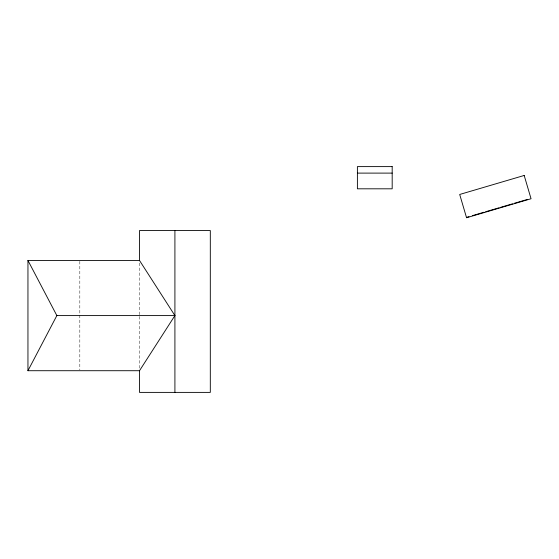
<?xml version="1.0" encoding="UTF-8"?>
<svg xmlns="http://www.w3.org/2000/svg" width="559" height="559" viewBox="0 0 559 559"><rect width="100%" height="100%" fill="white"/><g stroke="black" fill="none" stroke-linecap="round" stroke-linejoin="round"><path stroke-width="0.42" stroke-dasharray="2.79 2.1" d="M139.505 263.044L139.505 314.731M139.505 316.45L139.505 368.129M79.825 261.332L79.825 314.284M79.825 315.157L79.825 369.848"/><path stroke-width="0.84" d="M139.505 370.715L27.95 370.715L56.85 315.59L27.95 260.459L139.505 260.459L174.904 315.59L139.505 370.715L139.505 392.39L210.31 392.39L210.31 230.553L139.505 230.553L139.505 260.459M466.465 217.395L468.973 216.654M472.327 215.669L484.045 212.21M485.722 211.721L499.124 207.773M500.794 207.277L512.519 203.825M514.196 203.329L527.598 199.381M357.397 173.108L392.18 173.108M56.85 315.59L174.904 315.59M174.911 230.553L174.911 392.39M27.95 260.459L27.95 370.715M524.188 175.463L459.701 194.462L466.562 217.751L531.05 198.745L524.188 175.463M392.18 166.61L357.397 166.61L357.397 188.809L392.18 188.809L392.18 166.61"/></g></svg>
